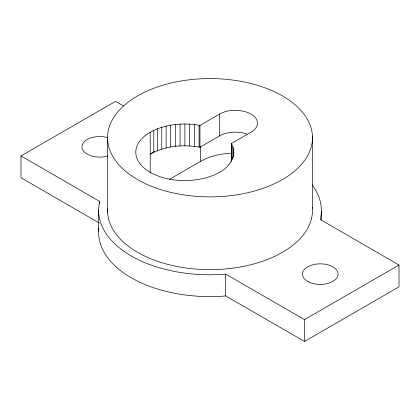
<?xml version="1.0" encoding="UTF-8"?>
<svg xmlns="http://www.w3.org/2000/svg" width="420" height="420" viewBox="0 0 420 420"><rect width="100%" height="100%" fill="white"/><g stroke="black" fill="none" stroke-linecap="round" stroke-linejoin="round"><path stroke-width="0.63" d="M231.357 143.53C238.14 154.423 229.53 167.344 219.387 172.321A49.004 28.292 0 0 1 150.087 172.253A49.004 28.292 0 0 1 150.208 132.242C165.239 124.005 183.272 122.425 199.957 125.402L220.883 113.327A22.276 12.857 0 0 1 251.092 114.172A22.276 12.857 0 0 1 252.005 131.623L231.357 143.53L231.357 161.506M99.162 222.962L21 177.744L21 155.92L115.5 101.362L123.438 105.945M154.739 151.452L150.208 154.066C165.239 145.829 183.272 144.249 199.957 147.226L220.883 135.151A22.276 12.857 0 0 1 247.007 134.101M169.465 179.324L200.608 161.338A49.004 28.292 0 0 1 231.677 153.163M21 155.92L99.729 201.464A111.368 64.297 0 0 0 223.456 274.307L225.703 274.108L304.5 319.599L399 265.041L320.271 219.492A111.368 64.297 0 0 0 312.249 185M98.868 228.071A111.368 64.297 0 0 0 223.456 296.131L225.703 295.932L304.5 341.423L399 286.865L399 265.041M321.363 211.108L321.363 220.096M312.412 135.965L312.412 208.709M304.5 319.599L304.5 341.423M233.798 152.329L233.798 153.615M233.572 149.557L233.572 156.618M232.874 146.811L232.843 159.133M231.714 144.118L231.714 160.808M225.703 274.108L225.703 295.932M219.639 114.035L219.639 135.859M200.608 146.402L200.608 161.338M199.957 125.402L199.957 147.226M199.106 125.223L199.106 147.047M194.444 124.541L194.444 146.365M189.688 124.131L189.688 145.955M184.884 123.989L184.884 145.814M180.08 124.12L180.08 145.945M175.324 124.525L175.324 146.349M170.657 125.192L170.657 147.016M166.126 126.126L166.126 147.95M161.774 127.307L161.774 149.132M157.647 128.73L157.647 150.554M153.778 130.379L153.778 152.203M150.208 132.242L150.208 172.904M107.583 139.503L107.583 212.247M99.729 201.464L99.729 204.031M98.632 209.853L98.632 231.677M107.84 155.993A17.819 10.29 0 0 1 81.931 146.827A17.819 10.29 0 0 1 107.84 137.66M312.333 207.533A102.459 59.157 0 0 1 210.509 269.635A102.459 59.157 0 0 1 107.62 208.121M308.48 281.857A17.819 10.29 0 0 0 337.706 276.129A17.819 10.29 0 0 0 314.501 264.38A17.819 10.29 0 0 0 308.48 281.857M155.269 187.74A102.459 59.157 0 0 0 312.375 140.091A102.459 59.157 0 0 0 162.346 85.365A102.459 59.157 0 0 0 155.269 187.74"/></g></svg>
